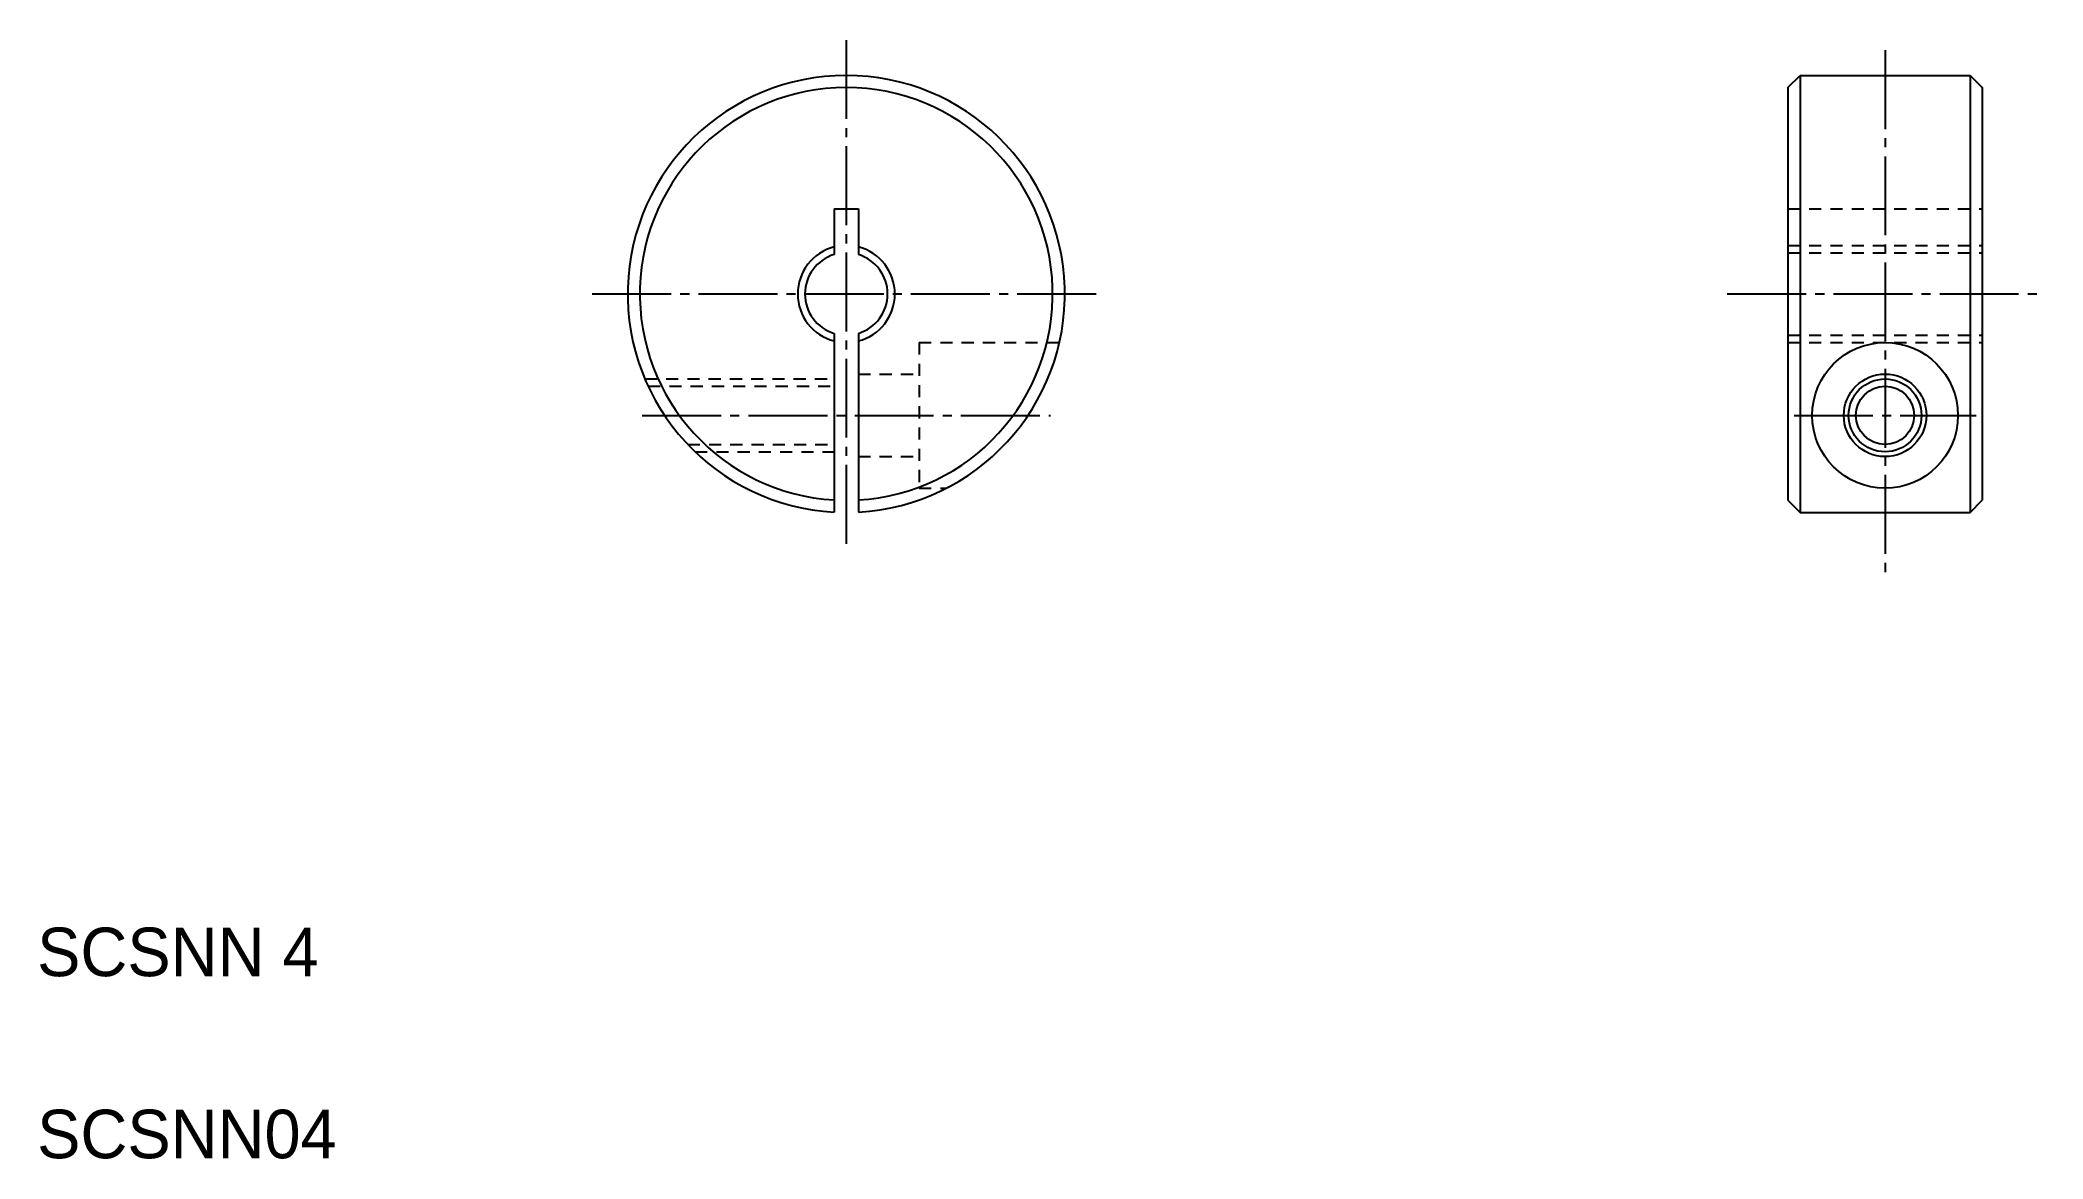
# Model space of a CAD drawing. Extents: x 5.1 to 87.6, y 5 to 51.1.
import ezdxf

# ---------------------------------------------------------------- set-up
doc = ezdxf.new("R2010")
doc.units = 0
doc.header["$LTSCALE"] = 0.25
doc.linetypes.add('CENTER', pattern=[17.5, 13, -1.5, 1.5, -1.5])
doc.linetypes.add('DASHED', pattern=[3.5, 2, -1.5])
doc.layers.get('0').update_dxf_attribs({"linetype": 'CONTINUOUS'})
doc.layers.add('CENTER', color=1, linetype='CENTER')

msp = doc.modelspace()

# ---------------------------------------------------------------- linework, layer by layer
at = {"color": 7, "linetype": 'CONTINUOUS'}
for p, q in [((77.09, 49.1), (77.59, 49.6)), ((77.59, 49.6), (77.59, 31.6)), ((77.59, 49.6), (84.59, 49.6)), ((84.59, 49.6), (84.59, 31.6)), ((84.59, 49.6), (85.09, 49.1)), ((77.09, 49.1), (77.09, 32.1)), ((85.09, 49.1), (85.09, 32.1)), ((37.817, 44.1), (37.817, 42.224)), ((37.817, 44.1), (38.817, 44.1)), ((38.817, 44.1), (38.817, 42.224)), ((37.817, 38.975), (37.817, 31.613)), ((38.817, 38.975), (38.817, 31.613)), ((77.09, 32.1), (77.59, 31.6)), ((77.59, 31.6), (84.59, 31.6)), ((84.59, 31.6), (85.09, 32.1))]:
    msp.add_line(p, q, dxfattribs=at)
at = {"color": 3, "linetype": 'DASHED'}
for p, q in [((77.09, 44.1), (85.09, 44.1)), ((77.09, 42.6), (85.09, 42.6)), ((77.09, 42.3), (85.09, 42.3)), ((77.09, 38.9), (85.09, 38.9)), ((41.317, 38.6), (47.092, 38.6)), ((41.317, 38.6), (41.317, 32.569)), ((77.09, 38.6), (85.09, 38.6)), ((38.817, 37.3), (41.317, 37.3)), ((30.025, 37.1), (37.817, 37.1)), ((30.159, 36.8), (37.817, 36.8)), ((31.793, 34.4), (37.817, 34.4)), ((32.092, 34.1), (37.817, 34.1)), ((38.817, 33.9), (41.317, 33.9)), ((41.317, 32.6), (42.44, 32.6))]:
    msp.add_line(p, q, dxfattribs=at)
at = {"color": 7, "linetype": 'CONTINUOUS'}
for radius in [3, 1.7, 1.2]:
    msp.add_circle((81.09, 35.6), radius, dxfattribs=at)
at = {"color": 3, "linetype": 'CONTINUOUS'}
msp.add_circle((81.09, 35.6), 1.5, dxfattribs=at)
at = {"color": 7, "linetype": 'CONTINUOUS'}
for radius, start, end in [(9, 273.18474, 266.81526), (8.5, 273.37229, 266.62771), (1.7, 107.10464, 252.89536), (1.7, 287.10464, 72.89536)]:
    msp.add_arc((38.317, 40.6), radius, start, end, dxfattribs=at)
at = {"color": 3, "linetype": 'CONTINUOUS'}
for start, end in [(104.47751, 255.52249), (284.47751, 75.52249)]:
    msp.add_arc((38.317, 40.6), 2, start, end, dxfattribs=at)
at = {"layer": 'CENTER', "color": 1, "linetype": 'CENTER'}
for p, q in [((38.317, 51.059), (38.317, 30.14)), ((81.09, 50.644), (81.09, 29.1)), ((27.857, 40.6), (48.776, 40.6)), ((74.59, 40.6), (87.59, 40.6)), ((29.913, 35.6), (46.721, 35.6)), ((77.34, 35.6), (84.84, 35.6))]:
    msp.add_line(p, q, dxfattribs=at)

# ---------------------------------------------------------------- texts
for s, p in [('SCSNN 4', (5, 12.5)), ('SCSNN04', (5, 5))]:
    msp.add_text(s, height=2).set_placement(p)

doc.saveas('drawing.dxf')
